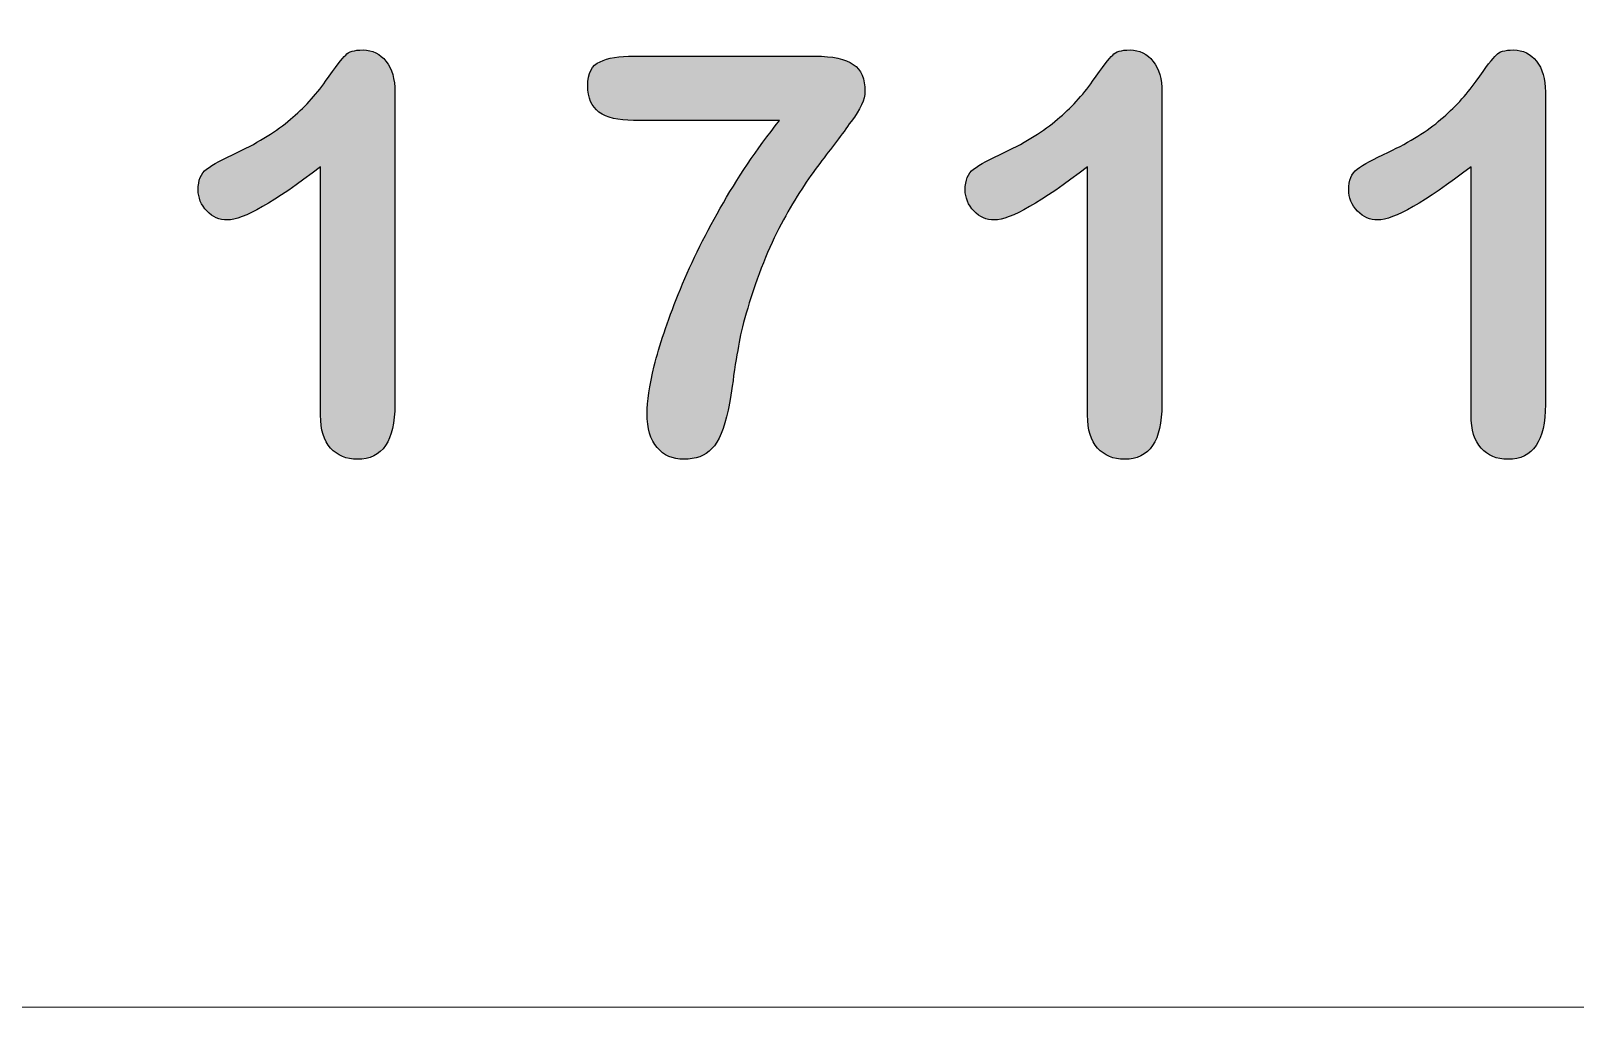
# Model space of a CAD drawing. Header units: millimetres. Extents: x -164.3 to -124.3, y -138.1 to -98.1.
# Drawn here: x -144.32 to -133.94, y -138.12 to -131.56 of the extents above; entities that cross this region are included whole.
import ezdxf

# ---------------------------------------------------------------- set-up
doc = ezdxf.new("R2010")
doc.units = ezdxf.units.MM
doc.header["$MEASUREMENT"] = 0
doc.layers.add('Layer 1', color=7, linetype='Continuous')

msp = doc.modelspace()

# ---------------------------------------------------------------- hatches: boundary and pattern name
at = {"layer": 'Layer 1', "true_color": 0x282928}
h = msp.add_hatch(color=250, dxfattribs=at)
edge = h.paths.add_edge_path()
edge.add_spline(control_points=[(-142.3045, -134.3671), (-142.2593, -134.4159), (-142.1992, -134.4422), (-142.1241, -134.4422), (-141.9549, -134.4422), (-141.8723, -134.3182), (-141.8723, -134.074), (-141.8723, -134.074), (-141.8723, -131.9734), (-141.8723, -131.9734), (-141.8723, -131.887), (-141.8911, -131.8156), (-141.9324, -131.7668), (-141.97, -131.7179), (-142.0226, -131.6915), (-142.0865, -131.6915), (-142.1466, -131.6915), (-142.1842, -131.7029), (-142.203, -131.7254), (-142.2256, -131.748), (-142.2706, -131.8043), (-142.3382, -131.902), (-142.4059, -131.9959), (-142.4848, -132.0824), (-142.575, -132.1575), (-142.6652, -132.2364), (-142.7817, -132.3079), (-142.9282, -132.3792), (-143.0297, -132.4243), (-143.0973, -132.4619), (-143.1386, -132.492), (-143.1762, -132.522), (-143.1951, -132.5671), (-143.1951, -132.631), (-143.1951, -132.6836), (-143.1762, -132.7325), (-143.1349, -132.7738), (-143.0973, -132.8152), (-143.0523, -132.834), (-142.9996, -132.834), (-142.8907, -132.834), (-142.684, -132.7137), (-142.372, -132.4769), (-142.372, -132.4769), (-142.372, -134.1454), (-142.372, -134.1454), (-142.372, -134.2431), (-142.3495, -134.3182), (-142.3045, -134.3671), (-142.3045, -134.3671), (-142.3045, -134.3671), (-142.3045, -134.3671)], knot_values=[0, 0, 0, 0, 0.0588235, 0.0588235, 0.0588235, 0.1176471, 0.1176471, 0.1176471, 0.1764706, 0.1764706, 0.1764706, 0.2352941, 0.2352941, 0.2352941, 0.2941176, 0.2941176, 0.2941176, 0.3529412, 0.3529412, 0.3529412, 0.4117647, 0.4117647, 0.4117647, 0.4705882, 0.4705882, 0.4705882, 0.5294118, 0.5294118, 0.5294118, 0.5882353, 0.5882353, 0.5882353, 0.6470588, 0.6470588, 0.6470588, 0.7058824, 0.7058824, 0.7058824, 0.7647059, 0.7647059, 0.7647059, 0.8235294, 0.8235294, 0.8235294, 0.8823529, 0.8823529, 0.8823529, 0.9411765, 0.9411765, 0.9411765, 1, 1, 1, 1], degree=3, periodic=1)
h = msp.add_hatch(color=250, dxfattribs=at)
edge = h.paths.add_edge_path()
edge.add_spline(control_points=[(-140.4924, -131.7704), (-140.5488, -131.793), (-140.5751, -131.8494), (-140.5751, -131.932), (-140.5751, -132.0147), (-140.5488, -132.0712), (-140.4999, -132.1087), (-140.4473, -132.1463), (-140.3722, -132.1651), (-140.2669, -132.1651), (-140.2669, -132.1651), (-139.2862, -132.1651), (-139.2862, -132.1651), (-139.4402, -132.3604), (-139.5717, -132.5558), (-139.6845, -132.7551), (-139.7972, -132.9504), (-139.8912, -133.1458), (-139.9663, -133.3337), (-140.0415, -133.5179), (-140.094, -133.6794), (-140.1279, -133.8147), (-140.1617, -133.9499), (-140.1767, -134.0552), (-140.1767, -134.1341), (-140.1767, -134.2355), (-140.1542, -134.3107), (-140.1091, -134.3633), (-140.064, -134.4159), (-140.0039, -134.4422), (-139.9288, -134.4422), (-139.8499, -134.4422), (-139.786, -134.4197), (-139.7409, -134.3708), (-139.692, -134.322), (-139.6582, -134.2355), (-139.6318, -134.1115), (-139.6206, -134.0552), (-139.6056, -133.98), (-139.5943, -133.8786), (-139.5793, -133.7771), (-139.5643, -133.6944), (-139.5529, -133.6306), (-139.5417, -133.5666), (-139.5191, -133.4877), (-139.4891, -133.3901), (-139.4215, -133.1721), (-139.3426, -132.9842), (-139.2599, -132.834), (-139.1772, -132.6836), (-139.0945, -132.5558), (-139.0156, -132.4544), (-138.9367, -132.3492), (-138.8653, -132.259), (-138.8051, -132.1726), (-138.7413, -132.0899), (-138.7112, -132.0223), (-138.7112, -131.9697), (-138.7112, -131.887), (-138.7376, -131.8231), (-138.7901, -131.7893), (-138.8428, -131.7517), (-138.9292, -131.7329), (-139.0457, -131.7329), (-139.0457, -131.7329), (-140.2669, -131.7329), (-140.2669, -131.7329), (-140.3646, -131.7329), (-140.4398, -131.7442), (-140.4924, -131.7704)], knot_values=[0, 0, 0, 0, 0.0434783, 0.0434783, 0.0434783, 0.0869565, 0.0869565, 0.0869565, 0.1304348, 0.1304348, 0.1304348, 0.173913, 0.173913, 0.173913, 0.2173913, 0.2173913, 0.2173913, 0.2608696, 0.2608696, 0.2608696, 0.3043478, 0.3043478, 0.3043478, 0.3478261, 0.3478261, 0.3478261, 0.3913043, 0.3913043, 0.3913043, 0.4347826, 0.4347826, 0.4347826, 0.4782609, 0.4782609, 0.4782609, 0.5217391, 0.5217391, 0.5217391, 0.5652174, 0.5652174, 0.5652174, 0.6086957, 0.6086957, 0.6086957, 0.6521739, 0.6521739, 0.6521739, 0.6956522, 0.6956522, 0.6956522, 0.7391304, 0.7391304, 0.7391304, 0.7826087, 0.7826087, 0.7826087, 0.826087, 0.826087, 0.826087, 0.8695652, 0.8695652, 0.8695652, 0.9130435, 0.9130435, 0.9130435, 0.9565217, 0.9565217, 0.9565217, 1, 1, 1, 1], degree=3, periodic=1)
h = msp.add_hatch(color=250, dxfattribs=at)
edge = h.paths.add_edge_path()
edge.add_spline(control_points=[(-137.1469, -134.3671), (-137.1018, -134.4159), (-137.0417, -134.4422), (-136.9665, -134.4422), (-136.7974, -134.4422), (-136.7147, -134.3182), (-136.7147, -134.074), (-136.7147, -134.074), (-136.7147, -131.9734), (-136.7147, -131.9734), (-136.7147, -131.887), (-136.7335, -131.8156), (-136.7748, -131.7668), (-136.8124, -131.7179), (-136.8651, -131.6915), (-136.929, -131.6915), (-136.9891, -131.6915), (-137.0267, -131.7029), (-137.0454, -131.7254), (-137.068, -131.748), (-137.113, -131.8043), (-137.1807, -131.902), (-137.2484, -131.9959), (-137.3273, -132.0824), (-137.4174, -132.1575), (-137.5076, -132.2364), (-137.6241, -132.3079), (-137.7707, -132.3792), (-137.8721, -132.4243), (-137.9397, -132.4619), (-137.9811, -132.492), (-138.0187, -132.522), (-138.0375, -132.5671), (-138.0375, -132.631), (-138.0375, -132.6836), (-138.0187, -132.7325), (-137.9774, -132.7738), (-137.9397, -132.8152), (-137.8947, -132.834), (-137.842, -132.834), (-137.7331, -132.834), (-137.5264, -132.7137), (-137.2145, -132.4769), (-137.2145, -132.4769), (-137.2145, -134.1454), (-137.2145, -134.1454), (-137.2145, -134.2431), (-137.192, -134.3182), (-137.1469, -134.3671), (-137.1469, -134.3671), (-137.1469, -134.3671), (-137.1469, -134.3671)], knot_values=[0, 0, 0, 0, 0.0588235, 0.0588235, 0.0588235, 0.1176471, 0.1176471, 0.1176471, 0.1764706, 0.1764706, 0.1764706, 0.2352941, 0.2352941, 0.2352941, 0.2941176, 0.2941176, 0.2941176, 0.3529412, 0.3529412, 0.3529412, 0.4117647, 0.4117647, 0.4117647, 0.4705882, 0.4705882, 0.4705882, 0.5294118, 0.5294118, 0.5294118, 0.5882353, 0.5882353, 0.5882353, 0.6470588, 0.6470588, 0.6470588, 0.7058824, 0.7058824, 0.7058824, 0.7647059, 0.7647059, 0.7647059, 0.8235294, 0.8235294, 0.8235294, 0.8823529, 0.8823529, 0.8823529, 0.9411765, 0.9411765, 0.9411765, 1, 1, 1, 1], degree=3, periodic=1)
h = msp.add_hatch(color=250, dxfattribs=at)
edge = h.paths.add_edge_path()
edge.add_spline(control_points=[(-134.5683, -134.3671), (-134.5232, -134.4159), (-134.4631, -134.4422), (-134.3879, -134.4422), (-134.2188, -134.4422), (-134.1361, -134.3182), (-134.1361, -134.074), (-134.1361, -134.074), (-134.1361, -131.9734), (-134.1361, -131.9734), (-134.1361, -131.887), (-134.1549, -131.8156), (-134.1962, -131.7668), (-134.2338, -131.7179), (-134.2865, -131.6915), (-134.3504, -131.6915), (-134.4105, -131.6915), (-134.448, -131.7029), (-134.4668, -131.7254), (-134.4894, -131.748), (-134.5344, -131.8043), (-134.6021, -131.902), (-134.6697, -131.9959), (-134.7487, -132.0824), (-134.8388, -132.1575), (-134.929, -132.2364), (-135.0455, -132.3079), (-135.1921, -132.3792), (-135.2935, -132.4243), (-135.3611, -132.4619), (-135.4024, -132.492), (-135.4401, -132.522), (-135.4589, -132.5671), (-135.4589, -132.631), (-135.4589, -132.6836), (-135.4401, -132.7325), (-135.3988, -132.7738), (-135.3611, -132.8152), (-135.3161, -132.834), (-135.2634, -132.834), (-135.1545, -132.834), (-134.9478, -132.7137), (-134.6359, -132.4769), (-134.6359, -132.4769), (-134.6359, -134.1454), (-134.6359, -134.1454), (-134.6359, -134.2431), (-134.6134, -134.3182), (-134.5683, -134.3671), (-134.5683, -134.3671), (-134.5683, -134.3671), (-134.5683, -134.3671)], knot_values=[0, 0, 0, 0, 0.0588235, 0.0588235, 0.0588235, 0.1176471, 0.1176471, 0.1176471, 0.1764706, 0.1764706, 0.1764706, 0.2352941, 0.2352941, 0.2352941, 0.2941176, 0.2941176, 0.2941176, 0.3529412, 0.3529412, 0.3529412, 0.4117647, 0.4117647, 0.4117647, 0.4705882, 0.4705882, 0.4705882, 0.5294118, 0.5294118, 0.5294118, 0.5882353, 0.5882353, 0.5882353, 0.6470588, 0.6470588, 0.6470588, 0.7058824, 0.7058824, 0.7058824, 0.7647059, 0.7647059, 0.7647059, 0.8235294, 0.8235294, 0.8235294, 0.8823529, 0.8823529, 0.8823529, 0.9411765, 0.9411765, 0.9411765, 1, 1, 1, 1], degree=3, periodic=1)

# ---------------------------------------------------------------- linework, layer by layer
at = {"layer": 'Layer 1', "color": 250, "lineweight": 18}
msp.add_open_spline([(-161.3334, -98.1237), (-161.3334, -98.1237), (-127.3335, -98.1237), (-127.3335, -98.1237), (-125.6834, -98.1237), (-124.3335, -99.4738), (-124.3335, -101.1237), (-124.3335, -101.1237), (-124.3335, -135.1237), (-124.3335, -135.1237), (-124.3335, -136.7738), (-125.6834, -138.1237), (-127.3335, -138.1237), (-127.3335, -138.1237), (-161.3334, -138.1237), (-161.3334, -138.1237), (-162.9835, -138.1237), (-164.3335, -136.7738), (-164.3335, -135.1237), (-164.3335, -135.1237), (-164.3335, -101.1237), (-164.3335, -101.1237), (-164.3335, -99.4738), (-162.9835, -98.1237), (-161.3334, -98.1237)], degree=3, knots=[0, 0, 0, 0, 0.125, 0.125, 0.125, 0.25, 0.25, 0.25, 0.375, 0.375, 0.375, 0.5, 0.5, 0.5, 0.625, 0.625, 0.625, 0.75, 0.75, 0.75, 0.875, 0.875, 0.875, 1, 1, 1, 1], dxfattribs=at)
at = {"layer": 'Layer 1', "color": 250}
for points, knots in [([(-142.3045, -134.3671), (-142.2593, -134.4159), (-142.1992, -134.4422), (-142.1241, -134.4422), (-141.9549, -134.4422), (-141.8723, -134.3182), (-141.8723, -134.074), (-141.8723, -134.074), (-141.8723, -131.9734), (-141.8723, -131.9734), (-141.8723, -131.887), (-141.8911, -131.8156), (-141.9324, -131.7668), (-141.97, -131.7179), (-142.0226, -131.6915), (-142.0865, -131.6915), (-142.1466, -131.6915), (-142.1842, -131.7029), (-142.203, -131.7254), (-142.2256, -131.748), (-142.2706, -131.8043), (-142.3382, -131.902), (-142.4059, -131.9959), (-142.4848, -132.0824), (-142.575, -132.1575), (-142.6652, -132.2364), (-142.7817, -132.3079), (-142.9282, -132.3792), (-143.0297, -132.4243), (-143.0973, -132.4619), (-143.1386, -132.492), (-143.1762, -132.522), (-143.1951, -132.5671), (-143.1951, -132.631), (-143.1951, -132.6836), (-143.1762, -132.7325), (-143.1349, -132.7738), (-143.0973, -132.8152), (-143.0523, -132.834), (-142.9996, -132.834), (-142.8907, -132.834), (-142.684, -132.7137), (-142.372, -132.4769), (-142.372, -132.4769), (-142.372, -134.1454), (-142.372, -134.1454), (-142.372, -134.2431), (-142.3495, -134.3182), (-142.3045, -134.3671), (-142.3045, -134.3671), (-142.3045, -134.3671), (-142.3045, -134.3671)], [0, 0, 0, 0, 0.0588235, 0.0588235, 0.0588235, 0.1176471, 0.1176471, 0.1176471, 0.1764706, 0.1764706, 0.1764706, 0.2352941, 0.2352941, 0.2352941, 0.2941176, 0.2941176, 0.2941176, 0.3529412, 0.3529412, 0.3529412, 0.4117647, 0.4117647, 0.4117647, 0.4705882, 0.4705882, 0.4705882, 0.5294118, 0.5294118, 0.5294118, 0.5882353, 0.5882353, 0.5882353, 0.6470588, 0.6470588, 0.6470588, 0.7058824, 0.7058824, 0.7058824, 0.7647059, 0.7647059, 0.7647059, 0.8235294, 0.8235294, 0.8235294, 0.8823529, 0.8823529, 0.8823529, 0.9411765, 0.9411765, 0.9411765, 1, 1, 1, 1]), ([(-140.4924, -131.7704), (-140.5488, -131.793), (-140.5751, -131.8494), (-140.5751, -131.932), (-140.5751, -132.0147), (-140.5488, -132.0712), (-140.4999, -132.1087), (-140.4473, -132.1463), (-140.3722, -132.1651), (-140.2669, -132.1651), (-140.2669, -132.1651), (-139.2862, -132.1651), (-139.2862, -132.1651), (-139.4402, -132.3604), (-139.5717, -132.5558), (-139.6845, -132.7551), (-139.7972, -132.9504), (-139.8912, -133.1458), (-139.9663, -133.3337), (-140.0415, -133.5179), (-140.094, -133.6794), (-140.1279, -133.8147), (-140.1617, -133.9499), (-140.1767, -134.0552), (-140.1767, -134.1341), (-140.1767, -134.2355), (-140.1542, -134.3107), (-140.1091, -134.3633), (-140.064, -134.4159), (-140.0039, -134.4422), (-139.9288, -134.4422), (-139.8499, -134.4422), (-139.786, -134.4197), (-139.7409, -134.3708), (-139.692, -134.322), (-139.6582, -134.2355), (-139.6318, -134.1115), (-139.6206, -134.0552), (-139.6056, -133.98), (-139.5943, -133.8786), (-139.5793, -133.7771), (-139.5643, -133.6944), (-139.5529, -133.6306), (-139.5417, -133.5666), (-139.5191, -133.4877), (-139.4891, -133.3901), (-139.4215, -133.1721), (-139.3426, -132.9842), (-139.2599, -132.834), (-139.1772, -132.6836), (-139.0945, -132.5558), (-139.0156, -132.4544), (-138.9367, -132.3492), (-138.8653, -132.259), (-138.8051, -132.1726), (-138.7413, -132.0899), (-138.7112, -132.0223), (-138.7112, -131.9697), (-138.7112, -131.887), (-138.7376, -131.8231), (-138.7901, -131.7893), (-138.8428, -131.7517), (-138.9292, -131.7329), (-139.0457, -131.7329), (-139.0457, -131.7329), (-140.2669, -131.7329), (-140.2669, -131.7329), (-140.3646, -131.7329), (-140.4398, -131.7442), (-140.4924, -131.7704)], [0, 0, 0, 0, 0.0434783, 0.0434783, 0.0434783, 0.0869565, 0.0869565, 0.0869565, 0.1304348, 0.1304348, 0.1304348, 0.173913, 0.173913, 0.173913, 0.2173913, 0.2173913, 0.2173913, 0.2608696, 0.2608696, 0.2608696, 0.3043478, 0.3043478, 0.3043478, 0.3478261, 0.3478261, 0.3478261, 0.3913043, 0.3913043, 0.3913043, 0.4347826, 0.4347826, 0.4347826, 0.4782609, 0.4782609, 0.4782609, 0.5217391, 0.5217391, 0.5217391, 0.5652174, 0.5652174, 0.5652174, 0.6086957, 0.6086957, 0.6086957, 0.6521739, 0.6521739, 0.6521739, 0.6956522, 0.6956522, 0.6956522, 0.7391304, 0.7391304, 0.7391304, 0.7826087, 0.7826087, 0.7826087, 0.826087, 0.826087, 0.826087, 0.8695652, 0.8695652, 0.8695652, 0.9130435, 0.9130435, 0.9130435, 0.9565217, 0.9565217, 0.9565217, 1, 1, 1, 1]), ([(-137.1469, -134.3671), (-137.1018, -134.4159), (-137.0417, -134.4422), (-136.9665, -134.4422), (-136.7974, -134.4422), (-136.7147, -134.3182), (-136.7147, -134.074), (-136.7147, -134.074), (-136.7147, -131.9734), (-136.7147, -131.9734), (-136.7147, -131.887), (-136.7335, -131.8156), (-136.7748, -131.7668), (-136.8124, -131.7179), (-136.8651, -131.6915), (-136.929, -131.6915), (-136.9891, -131.6915), (-137.0267, -131.7029), (-137.0454, -131.7254), (-137.068, -131.748), (-137.113, -131.8043), (-137.1807, -131.902), (-137.2484, -131.9959), (-137.3273, -132.0824), (-137.4174, -132.1575), (-137.5076, -132.2364), (-137.6241, -132.3079), (-137.7707, -132.3792), (-137.8721, -132.4243), (-137.9397, -132.4619), (-137.9811, -132.492), (-138.0187, -132.522), (-138.0375, -132.5671), (-138.0375, -132.631), (-138.0375, -132.6836), (-138.0187, -132.7325), (-137.9774, -132.7738), (-137.9397, -132.8152), (-137.8947, -132.834), (-137.842, -132.834), (-137.7331, -132.834), (-137.5264, -132.7137), (-137.2145, -132.4769), (-137.2145, -132.4769), (-137.2145, -134.1454), (-137.2145, -134.1454), (-137.2145, -134.2431), (-137.192, -134.3182), (-137.1469, -134.3671), (-137.1469, -134.3671), (-137.1469, -134.3671), (-137.1469, -134.3671)], [0, 0, 0, 0, 0.0588235, 0.0588235, 0.0588235, 0.1176471, 0.1176471, 0.1176471, 0.1764706, 0.1764706, 0.1764706, 0.2352941, 0.2352941, 0.2352941, 0.2941176, 0.2941176, 0.2941176, 0.3529412, 0.3529412, 0.3529412, 0.4117647, 0.4117647, 0.4117647, 0.4705882, 0.4705882, 0.4705882, 0.5294118, 0.5294118, 0.5294118, 0.5882353, 0.5882353, 0.5882353, 0.6470588, 0.6470588, 0.6470588, 0.7058824, 0.7058824, 0.7058824, 0.7647059, 0.7647059, 0.7647059, 0.8235294, 0.8235294, 0.8235294, 0.8823529, 0.8823529, 0.8823529, 0.9411765, 0.9411765, 0.9411765, 1, 1, 1, 1]), ([(-134.5683, -134.3671), (-134.5232, -134.4159), (-134.4631, -134.4422), (-134.3879, -134.4422), (-134.2188, -134.4422), (-134.1361, -134.3182), (-134.1361, -134.074), (-134.1361, -134.074), (-134.1361, -131.9734), (-134.1361, -131.9734), (-134.1361, -131.887), (-134.1549, -131.8156), (-134.1962, -131.7668), (-134.2338, -131.7179), (-134.2865, -131.6915), (-134.3504, -131.6915), (-134.4105, -131.6915), (-134.448, -131.7029), (-134.4668, -131.7254), (-134.4894, -131.748), (-134.5344, -131.8043), (-134.6021, -131.902), (-134.6697, -131.9959), (-134.7487, -132.0824), (-134.8388, -132.1575), (-134.929, -132.2364), (-135.0455, -132.3079), (-135.1921, -132.3792), (-135.2935, -132.4243), (-135.3611, -132.4619), (-135.4024, -132.492), (-135.4401, -132.522), (-135.4589, -132.5671), (-135.4589, -132.631), (-135.4589, -132.6836), (-135.4401, -132.7325), (-135.3988, -132.7738), (-135.3611, -132.8152), (-135.3161, -132.834), (-135.2634, -132.834), (-135.1545, -132.834), (-134.9478, -132.7137), (-134.6359, -132.4769), (-134.6359, -132.4769), (-134.6359, -134.1454), (-134.6359, -134.1454), (-134.6359, -134.2431), (-134.6134, -134.3182), (-134.5683, -134.3671), (-134.5683, -134.3671), (-134.5683, -134.3671), (-134.5683, -134.3671)], [0, 0, 0, 0, 0.0588235, 0.0588235, 0.0588235, 0.1176471, 0.1176471, 0.1176471, 0.1764706, 0.1764706, 0.1764706, 0.2352941, 0.2352941, 0.2352941, 0.2941176, 0.2941176, 0.2941176, 0.3529412, 0.3529412, 0.3529412, 0.4117647, 0.4117647, 0.4117647, 0.4705882, 0.4705882, 0.4705882, 0.5294118, 0.5294118, 0.5294118, 0.5882353, 0.5882353, 0.5882353, 0.6470588, 0.6470588, 0.6470588, 0.7058824, 0.7058824, 0.7058824, 0.7647059, 0.7647059, 0.7647059, 0.8235294, 0.8235294, 0.8235294, 0.8823529, 0.8823529, 0.8823529, 0.9411765, 0.9411765, 0.9411765, 1, 1, 1, 1])]:
    msp.add_open_spline(points, degree=3, knots=knots, dxfattribs=at)

doc.saveas('drawing.dxf')
